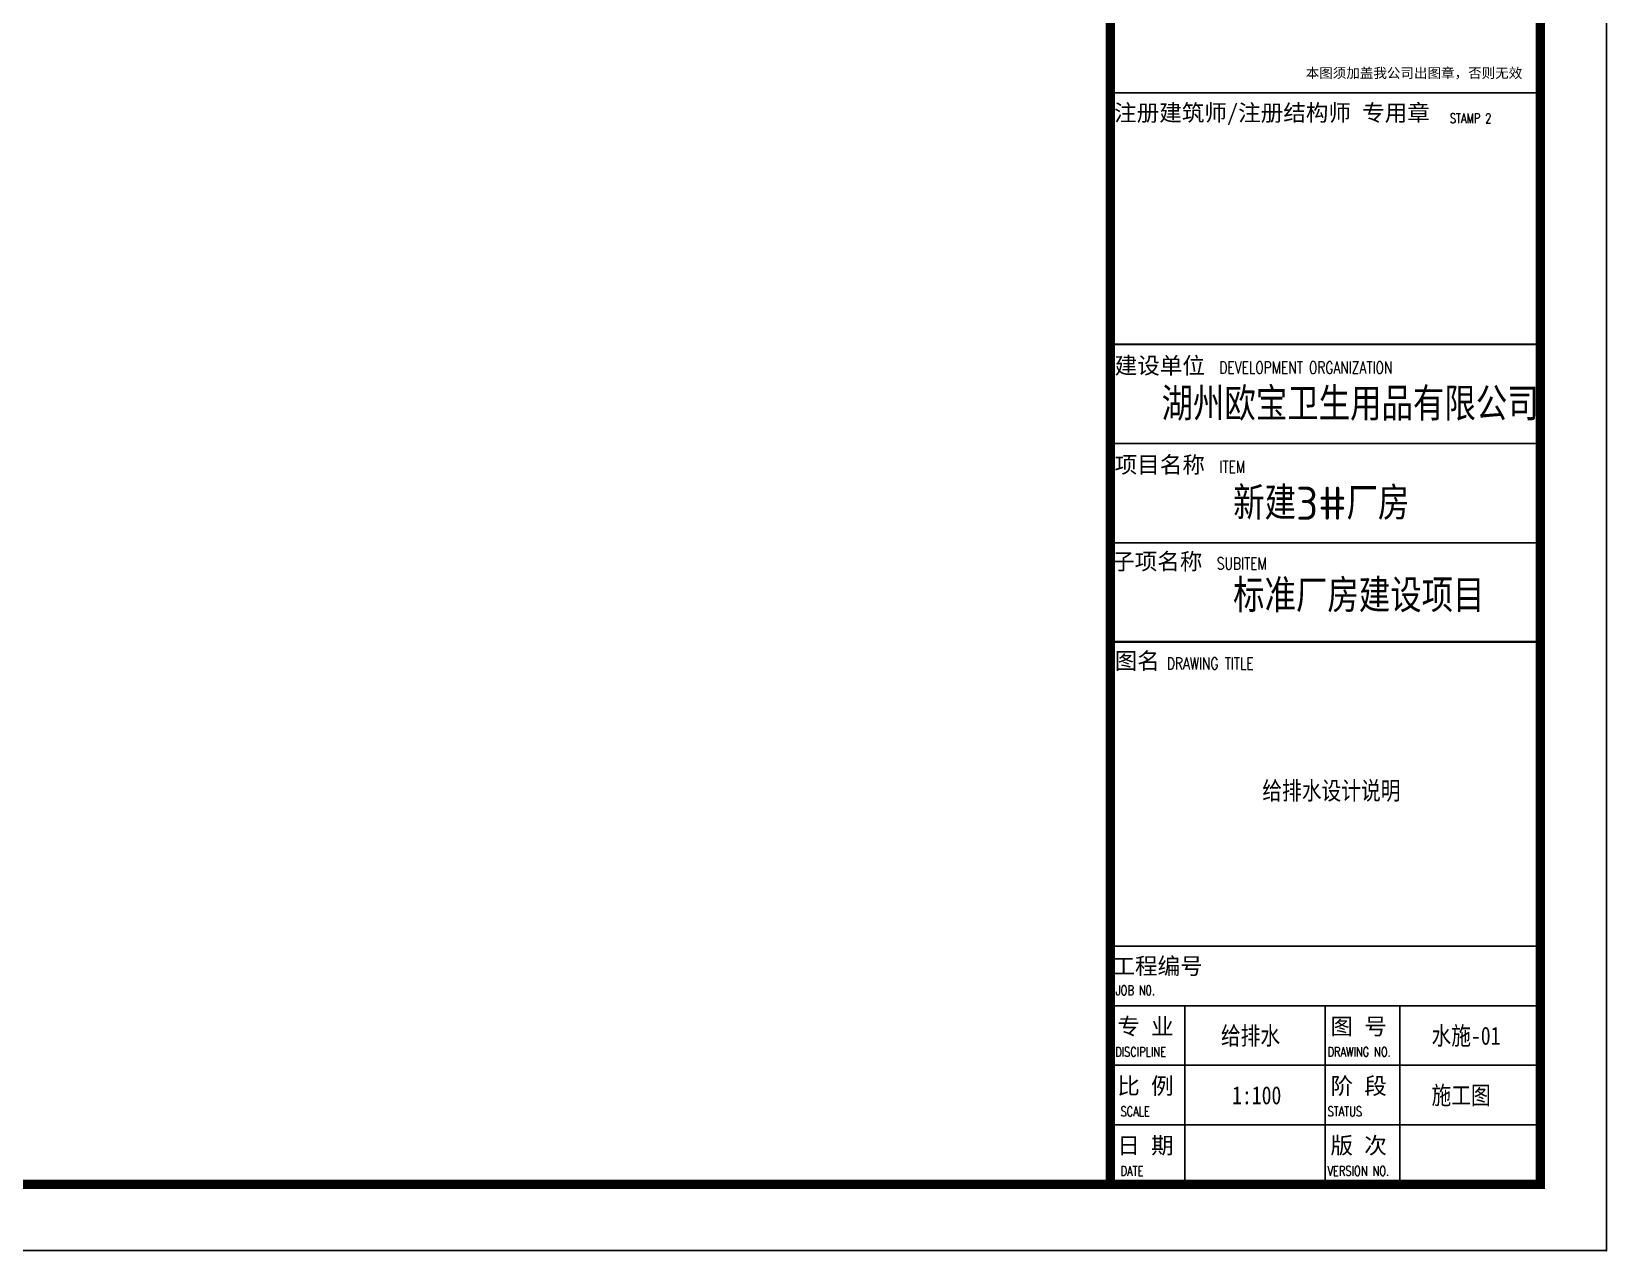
# Model space of a CAD drawing. Extents: x -173215 to 463891, y -864580 to -620646.
# Drawn here: x -31671 to -7867, y -737351 to -718921 of the extents above; entities that cross this region are included whole.
import ezdxf
from ezdxf.enums import TextEntityAlignment as Align

# ---------------------------------------------------------------- set-up
doc = ezdxf.new("R2010")
doc.units = 0
doc.header["$LTSCALE"] = 500
doc.header["$MEASUREMENT"] = 0
for name, color, linetype in [('PUB_TEXT', 7, 'CONTINUOUS'), ('WALL', 6, 'CONTINUOUS'), ('图框', 4, 'CONTINUOUS')]:
    doc.layers.add(name, color=color, linetype=linetype)
doc.styles.add('iIcon2', font='')
doc.styles.add('MIMI-TKWZ', font='romanc.shx', dxfattribs={"width": 0.75, "oblique": 15, "bigfont": 'bigfont.shx'})
doc.styles.add('STYLE1', font='tssdeng.shx', dxfattribs={"height": 8, "bigfont": 'tssdchn.shx'})
doc.styles.add('宋体', font='', dxfattribs={"width": 0.8})
doc.styles.get('iIcon2').set_extended_font_data('SimSun')
doc.styles.get('宋体').set_extended_font_data('SimSun')

# ---------------------------------------------------------------- blocks, each defined once
blk = doc.blocks.new('sdfs')
at = {"layer": '图框'}
for p, q in [((907163, 374763), (913663, 374763)), ((907163, 370963), (913663, 370963)), ((907163, 369463), (913663, 369463)), ((907163, 367963), (913663, 367963)), ((907163, 361863), (913663, 361863)), ((907163, 360963), (913663, 360963)), ((908288, 360963), (908288, 358263)), ((910413, 360963), (910413, 358263)), ((911538, 360963), (911538, 358263)), ((907163, 360063), (913663, 360063)), ((907163, 359163), (913663, 359163))]:
    blk.add_line(p, q, dxfattribs=at)
blk.add_lwpolyline([(855263, 357263), (914663, 357263), (914663, 399263), (855263, 399263)], close=True, dxfattribs=at)
at = {"layer": '图框', "const_width": 140}
for points in [[(857763, 398263), (913663, 398263), (913663, 358263), (857763, 358263)], [(913663, 398263), (907163, 398263), (907163, 358263), (913663, 358263)]]:
    blk.add_lwpolyline(points, close=True, dxfattribs=at)
at = {"layer": '图框', "const_width": 35}
for points in [[(907163, 370963), (913663, 370963)], [(907163, 366463), (913663, 366463)]]:
    blk.add_lwpolyline(points, dxfattribs=at)
at = {"layer": '图框'}
blk.add_point((914663, 357263), dxfattribs=at)
at = {"layer": '图框', "style": 'iIcon2'}
for s, height, p in [('本图须加盖我公司出图章，否则无效', 150, (910117, 374990)), ('注册建筑师/注册结构师 专用章', 250, (907221, 374339)), ('建设单位', 250, (907230, 370518)), ('项目名称', 250, (907230, 369018)), ('子项名称', 250, (907192, 367556)), ('图名', 250, (907230, 366053)), ('工程编号', 250, (907196, 361439)), ('专 业', 250, (907269, 360527)), ('图 号', 250, (910491, 360527)), ('比 例', 250, (907269, 359627)), ('阶 段', 250, (910491, 359627)), ('日 期', 250, (907269, 358727)), ('版 次', 250, (910491, 358727))]:
    blk.add_text(s, height=height, dxfattribs=at).set_placement(p)
at = {"layer": '图框', "style": 'MIMI-TKWZ', "width": 0.75}
for s, height, p in [('STAMP 2', 145, (912295, 374309)), ('DEVELOPMENT ORGANIZATION', 180, (908812, 370521)), ('ITEM', 180, (908812, 369021)), ('SUBITEM', 180, (908774, 367559)), ('DRAWING TITLE', 180, (908018, 366049)), ('JOB N0.', 145, (907246, 361124)), ('DISCIPLINE', 145, (907237, 360194)), ('DRAWING NO.', 145, (910447, 360194)), ('SCALE', 145, (907319, 359294)), ('STATUS', 145, (910447, 359294)), ('DATE', 145, (907319, 358394)), ('VERSION NO.', 145, (910447, 358394))]:
    blk.add_text(s, height=height, dxfattribs=at).set_placement(p)

msp = doc.modelspace()

# ---------------------------------------------------------------- block references
at = {"layer": 'WALL'}
msp.add_blockref('sdfs', (-922530.2, -1094614), dxfattribs=at)

# ---------------------------------------------------------------- texts
at = {"layer": 'PUB_TEXT', "style": 'STYLE1'}
for s, p in [('湖州欧宝卫生用品有限公司', (-14591.7, -724554.4)), ('新建3#厂房', (-13509.9, -726054)), ('标准厂房建设项目', (-13510.5, -727451.6))]:
    msp.add_text(s, height=500, dxfattribs=at).set_placement(p, align=Align.MIDDLE_LEFT)
at = {"layer": '图框', "style": '宋体', "width": 0.8}
for s, p in [('给排水设计说明', (-13069.3, -730535.2)), ('给排水', (-13694.3, -734240.4)), ('水施-01', (-10512.3, -734240.4)), ('施工图', (-10512.3, -735140.4)), ('1:100', (-13525.3, -735140.4))]:
    msp.add_text(s, height=273.42, dxfattribs=at).set_placement(p)

doc.saveas('drawing.dxf')
